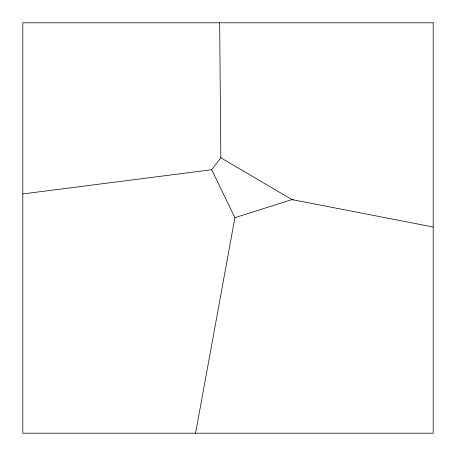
<?xml version="1.0" encoding="UTF-8"?>
<svg xmlns="http://www.w3.org/2000/svg" width="456" height="456" viewBox="0 0 456 456"><rect width="100%" height="100%" fill="white"/><g stroke="black" fill="none" stroke-linecap="round" stroke-linejoin="round"><path stroke-width="0.68" d="M195.584 433.2L234.903 217.672L211.692 169.729L220.835 157.822L219.667 22.8M234.903 217.672L291.994 199.597L293.396 199.865M22.8 193.942L211.692 169.729M433.2 227.014L291.994 199.597L220.835 157.822M433.2 22.8L22.8 22.8L22.8 433.2L433.2 433.2L433.2 22.8"/></g></svg>
